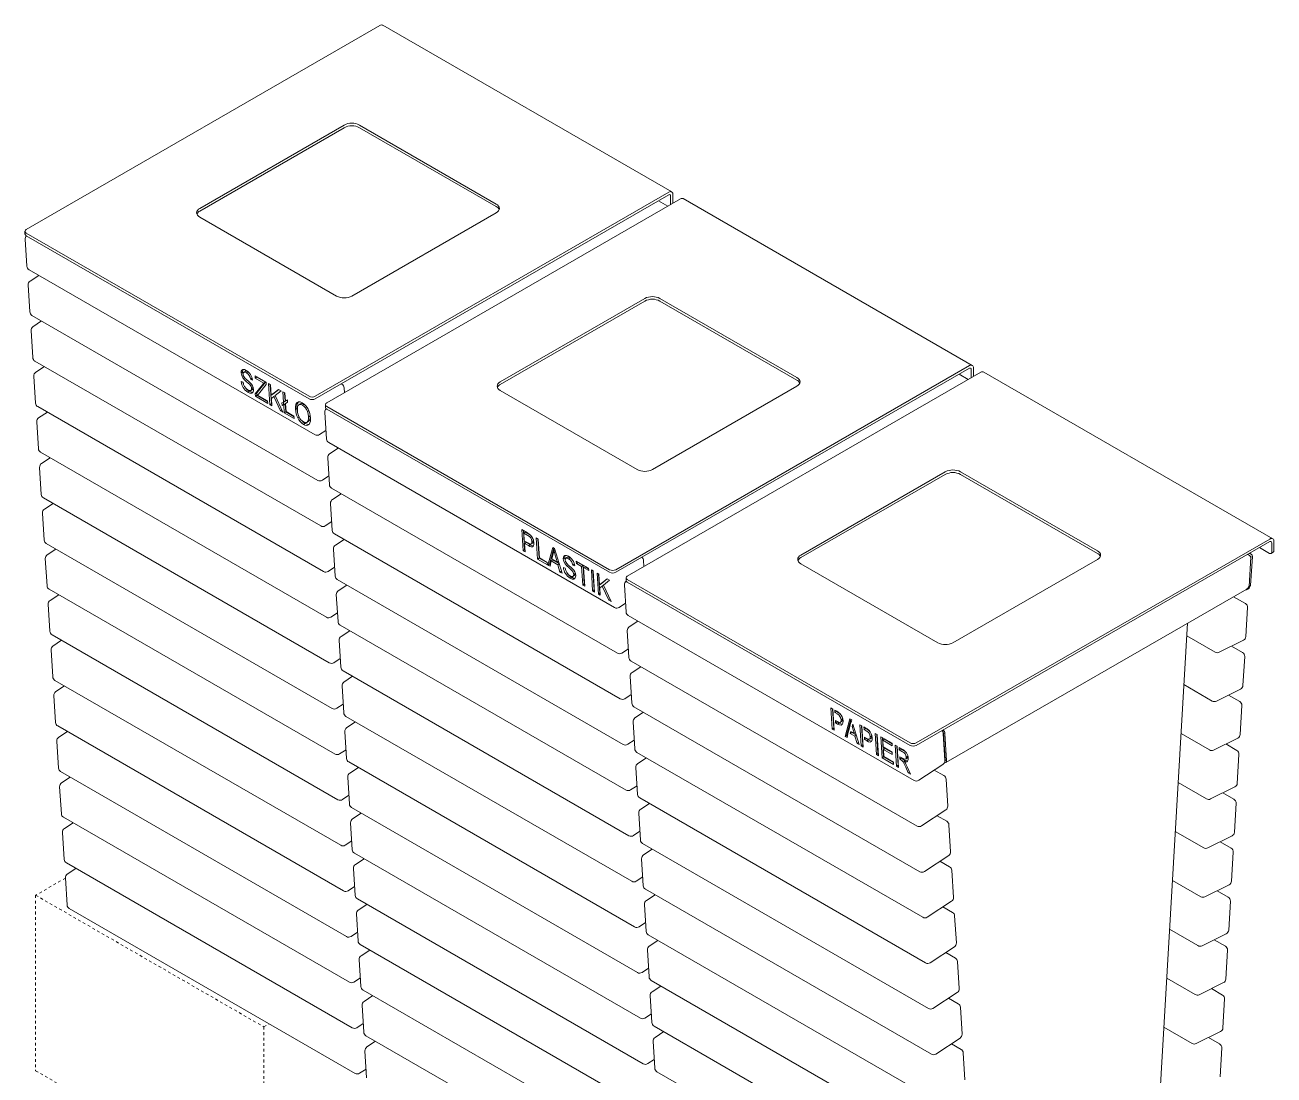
# Model space of a CAD drawing. Header units: inches. Extents: x -12 to 151, y -1 to 123.
# Drawn here: x 105.2 to 150.93, y 34.55 to 73.02 of the extents above; entities that cross this region are included whole.
import ezdxf

# ---------------------------------------------------------------- set-up
doc = ezdxf.new("R2010")
doc.units = ezdxf.units.IN
doc.linetypes.add('HIDDEN', pattern=[1.905, 1.27, -0.635])
doc.layers.add('ZANO_R', color=7, linetype='Continuous', lineweight=0)
doc.layers.add('ZANO_R_przerywana', color=250, linetype='HIDDEN', lineweight=0)

msp = doc.modelspace()

# ---------------------------------------------------------------- linework, layer by layer
at = {"layer": 'ZANO_R'}
for p, q in [((118.1918, 72.99571), (105.24507, 65.52172)), ((128.87593, 66.89977), (118.29808, 73.00623)), ((111.59874, 66.29708), (116.88766, 69.35031)), ((111.59874, 66.20065), (116.88766, 69.25388)), ((117.44439, 69.35031), (122.45495, 66.45778)), ((117.44439, 69.25388), (122.45495, 66.36134)), ((115.82292, 59.41526), (128.76964, 66.88925)), ((115.82292, 59.31883), (128.76964, 66.79281)), ((128.91996, 66.80244), (128.91996, 66.48578)), ((129.19426, 66.64412), (116.24753, 59.17014)), ((128.73209, 66.37732), (128.391, 66.57422)), ((128.83645, 66.75423), (128.83645, 66.43757)), ((139.87838, 60.54819), (129.30054, 66.65465)), ((116.6093, 63.08316), (111.59874, 65.97569)), ((122.45495, 66.13639), (117.16603, 63.08316)), ((105.19895, 65.45744), (105.19895, 65.36101)), ((105.24507, 65.39317), (115.60023, 59.41526)), ((105.20969, 65.16498), (105.27183, 64.17474)), ((105.24507, 65.29673), (115.60023, 59.31883)), ((105.35026, 64.04823), (115.81676, 58.00604)), ((105.70307, 63.84455), (105.38514, 63.63535)), ((105.31455, 63.49394), (105.37668, 62.50369)), ((122.6012, 59.9455), (127.89012, 62.99873)), ((122.6012, 59.84906), (127.89012, 62.90229)), ((128.44685, 62.99873), (133.45741, 60.10619)), ((128.44685, 62.90229), (133.45741, 60.00976)), ((105.45511, 62.37718), (115.92161, 56.335)), ((105.4194, 61.8229), (105.48154, 60.83265)), ((105.80792, 62.17351), (105.49, 61.9643)), ((105.55997, 60.70614), (116.02647, 54.66396)), ((105.91278, 60.50247), (105.59486, 60.29326)), ((126.82538, 53.06368), (139.7721, 60.53766)), ((126.82538, 52.96724), (139.7721, 60.44123)), ((139.83891, 60.40265), (139.83891, 60.08601)), ((139.92242, 60.45086), (139.92242, 60.13415)), ((105.52426, 60.15186), (105.58639, 59.16161)), ((113.16538, 60.30528), (113.10985, 60.26874)), ((113.11189, 59.95861), (113.18356, 59.92691)), ((113.2606, 60.32818), (113.20506, 60.29164)), ((113.3621, 60.30883), (113.30656, 60.27228)), ((113.51065, 60.07782), (113.45512, 60.04128)), ((113.52679, 60.00958), (113.45512, 60.04128)), ((113.62137, 60.16801), (114.02807, 59.93323)), ((113.62705, 60.07759), (113.62137, 60.16801)), ((113.68258, 60.11413), (113.62705, 60.07759)), ((113.94859, 59.89196), (113.62705, 60.07759)), ((113.68258, 60.11413), (113.68138, 60.13337)), ((114.00413, 59.92851), (113.68258, 60.11413)), ((114.00413, 59.92851), (113.94859, 59.89196)), ((114.02807, 59.93323), (114.03375, 59.8428)), ((140.19692, 60.29241), (127.25019, 52.82827)), ((139.73445, 60.02579), (139.39346, 60.22264)), ((150.88095, 54.19642), (140.3031, 60.30288)), ((113.41654, 59.59958), (113.361, 59.56303)), ((113.46972, 59.63057), (113.52526, 59.66712)), ((113.54942, 59.73772), (113.49388, 59.70117)), ((113.54942, 59.73772), (113.54808, 59.746)), ((113.62785, 59.50944), (113.89408, 59.83462)), ((113.68339, 59.54599), (113.62785, 59.50944)), ((113.63377, 59.41525), (113.62785, 59.50944)), ((113.6893, 59.4518), (113.63377, 59.41525)), ((113.68339, 59.54599), (113.94962, 59.87117)), ((113.6893, 59.4518), (113.68339, 59.54599)), ((114.08119, 59.22557), (113.6893, 59.4518)), ((113.74273, 59.492), (113.71098, 59.45782)), ((113.71098, 59.45782), (114.07998, 59.2448)), ((114.03375, 59.8428), (113.74273, 59.492)), ((114.11845, 59.88105), (114.19075, 59.83932)), ((114.167, 59.10742), (114.11845, 59.88105)), ((114.22253, 59.14397), (114.17846, 59.84641)), ((114.19075, 59.83932), (114.21494, 59.45391)), ((114.21494, 59.45391), (114.48589, 59.66893)), ((114.27047, 59.49046), (114.21494, 59.45391)), ((114.27047, 59.49046), (114.49139, 59.66576)), ((114.57797, 59.61578), (114.35731, 59.44072)), ((114.48589, 59.66893), (114.57797, 59.61578)), ((114.64264, 59.57844), (114.71495, 59.53671)), ((114.66623, 59.20262), (114.64264, 59.57844)), ((114.72176, 59.23916), (114.70265, 59.5438)), ((114.71495, 59.53671), (114.7335, 59.2411)), ((116.80067, 59.85377), (116.77512, 59.86852)), ((116.89076, 59.54147), (116.8791, 59.72725)), ((127.61176, 56.73157), (122.6012, 59.6241)), ((133.45741, 59.7848), (128.16849, 56.73157)), ((105.66482, 59.0351), (116.13133, 52.99292)), ((114.08566, 59.15438), (113.63377, 59.41525)), ((114.07998, 59.2448), (114.08566, 59.15438)), ((114.22253, 59.14397), (114.167, 59.10742)), ((114.2393, 59.06569), (114.167, 59.10742)), ((114.31271, 59.40534), (114.22247, 59.33382)), ((114.22247, 59.33382), (114.2393, 59.06569)), ((114.23483, 59.13687), (114.22253, 59.14397)), ((114.35945, 59.43609), (114.31271, 59.40534)), ((114.55393, 58.88405), (114.31271, 59.40534)), ((114.35731, 59.44072), (114.63696, 58.83612)), ((114.60737, 59.16897), (114.66623, 59.20262)), ((114.61333, 59.07383), (114.60737, 59.16897)), ((114.66887, 59.11038), (114.61333, 59.07383)), ((114.6722, 59.10748), (114.61333, 59.07383)), ((114.66887, 59.11038), (114.66319, 59.20088)), ((114.72176, 59.23916), (114.66623, 59.20262)), ((114.72773, 59.14403), (114.66887, 59.11038)), ((114.72773, 59.14403), (114.6722, 59.10748)), ((114.69119, 58.80481), (114.6722, 59.10748)), ((114.74673, 58.84136), (114.72773, 59.14403)), ((114.7335, 59.2411), (114.80918, 59.28425)), ((114.81515, 59.18912), (114.73946, 59.14597)), ((114.795, 59.18251), (114.73946, 59.14597)), ((114.73946, 59.14597), (114.75782, 58.8535)), ((114.81485, 59.19383), (114.795, 59.18251)), ((114.80918, 59.28425), (114.81515, 59.18912)), ((115.28082, 59.13825), (115.22529, 59.1017)), ((115.41368, 59.12448), (115.35814, 59.08793)), ((116.20141, 59.10586), (116.20141, 59.00942)), ((116.24753, 59.04158), (126.60269, 53.06368)), ((106.01764, 58.83142), (105.69971, 58.62222)), ((114.60059, 58.91476), (114.55393, 58.88405)), ((114.63696, 58.83612), (114.55393, 58.88405)), ((114.74673, 58.84136), (114.69119, 58.80481)), ((115.0527, 58.59612), (114.69119, 58.80481)), ((115.04823, 58.6673), (114.74673, 58.84136)), ((114.75782, 58.8535), (115.04703, 58.68654)), ((115.04703, 58.68654), (115.0527, 58.59612)), ((115.15691, 58.96753), (115.10137, 58.93099)), ((115.23701, 58.65694), (115.18849, 58.625)), ((115.58792, 58.89113), (115.53844, 58.85857)), ((115.63517, 58.70279), (115.57964, 58.66624)), ((116.17725, 58.83355), (116.23938, 57.8433)), ((116.24753, 58.94515), (126.60269, 52.96724)), ((105.62911, 58.48082), (105.69125, 57.49057)), ((115.45682, 58.42175), (115.40129, 58.3852)), ((115.5271, 58.464), (115.58264, 58.50055)), ((115.98204, 58.01088), (116.21908, 58.16685)), ((116.31781, 57.71679), (126.78431, 51.67461)), ((105.76968, 57.36406), (116.23618, 51.32187)), ((106.12249, 57.16038), (105.80457, 56.95118)), ((116.2821, 57.16251), (116.34424, 56.17226)), ((116.67062, 57.51312), (116.3527, 57.30391)), ((105.73397, 56.80977), (105.79611, 55.81953)), ((116.0869, 56.33983), (116.32394, 56.49581)), ((133.60381, 53.50424), (138.89273, 56.55345)), ((133.60386, 53.6007), (138.89278, 56.64991)), ((139.44946, 56.55323), (144.46001, 53.6607)), ((139.44951, 56.6497), (144.46007, 53.75716)), ((116.42267, 56.04575), (126.88917, 50.00356)), ((116.77548, 55.84207), (116.45756, 55.63287)), ((105.87454, 55.69301), (116.34104, 49.65083)), ((106.22735, 55.48934), (105.90942, 55.28013)), ((116.38696, 55.49146), (116.4491, 54.50122)), ((105.83882, 55.13873), (105.90096, 54.14848)), ((116.19176, 54.66879), (116.42879, 54.82477)), ((123.38456, 54.53184), (123.59893, 54.40809)), ((123.43311, 53.75821), (123.38456, 54.53184)), ((123.48864, 53.79476), (123.44457, 54.4972)), ((123.51808, 54.43622), (123.46254, 54.39968)), ((123.66805, 54.34965), (123.51808, 54.43622)), ((105.97939, 54.02197), (116.44589, 47.97979)), ((116.52753, 54.3747), (126.99403, 48.33252)), ((116.88034, 54.17103), (116.56241, 53.96183)), ((123.61251, 54.3131), (123.46254, 54.39968)), ((123.46254, 54.39968), (123.48019, 54.11836)), ((123.48019, 54.11836), (123.63157, 54.03097)), ((123.5414, 54.06448), (123.48586, 54.02793)), ((123.48586, 54.02793), (123.50541, 53.71647)), ((123.63273, 53.94315), (123.48586, 54.02793)), ((123.68827, 53.9797), (123.5414, 54.06448)), ((123.68827, 53.9797), (123.63273, 53.94315)), ((123.73648, 54.00769), (123.79202, 54.04423)), ((123.81594, 54.13128), (123.76041, 54.09473)), ((123.81594, 54.13128), (123.81075, 54.16554)), ((123.91779, 54.22402), (123.99009, 54.18228)), ((123.96634, 53.45039), (123.91779, 54.22402)), ((124.02187, 53.48693), (123.9778, 54.18938)), ((123.99009, 54.18228), (124.03296, 53.49907)), ((137.82799, 46.62534), (150.77471, 54.08948)), ((137.82804, 46.72181), (150.77476, 54.18595)), ((150.84147, 54.05083), (150.84128, 53.70998)), ((150.92498, 54.09897), (150.92479, 53.75813)), ((106.3322, 53.8183), (106.01428, 53.60909)), ((116.49181, 53.82042), (116.55395, 52.83018)), ((123.48864, 53.79476), (123.43311, 53.75821)), ((123.50541, 53.71647), (123.43311, 53.75821)), ((123.50094, 53.78766), (123.48864, 53.79476)), ((124.34592, 53.23125), (124.51965, 53.87657)), ((124.40146, 53.2678), (124.5592, 53.85374)), ((124.53686, 53.64785), (124.48546, 53.46056)), ((124.51965, 53.87657), (124.59012, 53.83589)), ((124.60026, 53.80214), (124.56001, 53.77565)), ((124.59012, 53.83589), (124.86108, 52.93386)), ((124.68105, 53.34765), (124.60953, 53.5938)), ((125.0573, 53.51809), (125.00176, 53.48155)), ((150.07778, 53.52104), (150.01518, 52.45103)), ((150.07234, 53.64324), (150.03654, 53.66391)), ((150.07778, 53.52104), (150.07036, 53.53393)), ((150.13332, 53.54862), (150.07071, 52.47861)), ((150.07778, 53.52104), (150.13332, 53.54862)), ((150.07796, 53.52142), (150.07819, 53.52536)), ((150.75771, 53.66173), (150.39547, 53.87084)), ((150.81676, 53.65588), (150.90027, 53.70402)), ((105.94368, 53.46769), (106.00582, 52.47744)), ((116.29661, 52.99775), (116.53365, 53.15373)), ((124.02187, 53.48693), (123.96634, 53.45039)), ((124.32785, 53.24169), (123.96634, 53.45039)), ((124.32338, 53.31287), (124.02187, 53.48693)), ((124.03296, 53.49907), (124.32217, 53.33211)), ((124.32217, 53.33211), (124.32785, 53.24169)), ((124.40146, 53.2678), (124.34592, 53.23125)), ((124.42119, 53.1878), (124.34592, 53.23125)), ((124.43543, 53.24819), (124.40146, 53.2678)), ((124.46741, 53.38383), (124.42119, 53.1878)), ((124.52295, 53.42038), (124.46741, 53.38383)), ((124.71059, 53.24345), (124.46741, 53.38383)), ((124.48546, 53.46056), (124.68105, 53.34765)), ((124.75521, 53.2863), (124.52295, 53.42038)), ((124.72758, 53.37827), (124.68105, 53.34765)), ((124.75859, 53.27504), (124.71059, 53.24345)), ((124.78595, 52.97723), (124.71059, 53.24345)), ((124.96208, 53.4952), (124.90654, 53.45865)), ((124.90858, 53.14852), (124.98025, 53.11683)), ((125.1588, 53.49874), (125.10326, 53.4622)), ((125.30735, 53.26773), (125.25181, 53.23119)), ((125.32348, 53.1995), (125.25181, 53.23119)), ((125.38192, 53.37879), (125.83381, 53.11792)), ((125.38759, 53.28837), (125.38192, 53.37879)), ((125.44313, 53.32492), (125.38759, 53.28837)), ((125.57738, 53.1788), (125.38759, 53.28837)), ((125.44313, 53.32492), (125.44192, 53.34415)), ((125.63292, 53.21535), (125.44313, 53.32492)), ((125.63292, 53.21535), (125.57738, 53.1788)), ((125.62025, 52.4956), (125.57738, 53.1788)), ((125.67579, 52.53214), (125.63292, 53.21535)), ((125.70522, 53.17361), (125.64969, 53.13707)), ((125.64969, 53.13707), (125.69256, 52.45386)), ((125.83948, 53.0275), (125.64969, 53.13707)), ((125.83501, 53.09868), (125.70522, 53.17361)), ((125.83381, 53.11792), (125.83948, 53.0275)), ((125.93322, 53.06053), (126.00553, 53.01879)), ((125.98177, 52.2869), (125.93322, 53.06053)), ((127.8602, 53.17996), (127.84666, 53.39582)), ((138.61442, 50.38699), (133.60386, 53.27952)), ((144.46007, 53.43598), (139.17115, 50.38678)), ((116.63238, 52.70366), (127.09888, 46.66148)), ((124.8378, 53.01135), (124.78595, 52.97723)), ((124.86108, 52.93386), (124.78595, 52.97723)), ((125.21323, 52.78949), (125.1577, 52.75294)), ((125.26641, 52.82048), (125.32195, 52.85703)), ((125.34611, 52.92763), (125.29057, 52.89108)), ((125.34611, 52.92763), (125.34478, 52.93592)), ((126.0373, 52.32345), (125.99323, 53.02589)), ((126.00553, 53.01879), (126.05407, 52.24516)), ((126.14109, 52.94053), (126.21339, 52.89879)), ((126.18964, 52.1669), (126.14109, 52.94053)), ((126.24517, 52.20345), (126.2011, 52.90589)), ((126.21339, 52.89879), (126.23758, 52.51339)), ((126.23758, 52.51339), (126.50854, 52.72841)), ((126.29311, 52.54994), (126.51403, 52.72524)), ((126.60061, 52.67526), (126.37995, 52.50019)), ((126.50854, 52.72841), (126.60061, 52.67526)), ((127.20407, 52.76408), (127.20402, 52.66762)), ((127.25014, 52.60333), (137.60529, 46.62543)), ((127.25019, 52.6998), (137.60535, 46.72189)), ((106.08425, 52.35093), (116.55075, 46.30875)), ((106.43706, 52.14726), (106.11913, 51.93805)), ((116.59667, 52.14938), (116.65881, 51.15913)), ((116.98519, 52.49999), (116.66727, 52.29078)), ((125.67579, 52.53214), (125.62025, 52.4956)), ((125.69256, 52.45386), (125.62025, 52.4956)), ((125.68809, 52.52504), (125.67579, 52.53214)), ((126.0373, 52.32345), (125.98177, 52.2869)), ((126.05407, 52.24516), (125.98177, 52.2869)), ((126.0496, 52.31635), (126.0373, 52.32345)), ((126.24517, 52.20345), (126.18964, 52.1669)), ((126.26194, 52.12516), (126.18964, 52.1669)), ((126.29311, 52.54994), (126.23758, 52.51339)), ((126.33535, 52.46481), (126.24511, 52.3933)), ((126.24511, 52.3933), (126.26194, 52.12516)), ((126.25747, 52.19635), (126.24517, 52.20345)), ((126.38209, 52.49557), (126.33535, 52.46481)), ((126.57657, 51.94353), (126.33535, 52.46481)), ((126.37995, 52.50019), (126.6596, 51.8956)), ((127.1448, 52.50211), (127.20694, 51.51187)), ((138.91126, 45.99568), (149.92805, 52.35554)), ((149.91847, 52.33104), (149.88561, 52.33104)), ((149.91847, 52.35001), (149.91847, 52.33104)), ((150.00558, 52.44072), (150.01518, 52.45103)), ((150.01518, 52.45103), (150.07071, 52.47861)), ((106.04854, 51.79665), (106.11067, 50.8064)), ((126.62323, 51.97424), (126.57657, 51.94353)), ((126.6596, 51.8956), (126.57657, 51.94353)), ((126.9496, 51.67944), (127.18664, 51.83542)), ((149.87888, 51.82034), (149.43992, 52.07375)), ((149.89521, 50.61278), (149.95735, 51.67477)), ((116.40147, 51.32671), (116.6385, 51.48268)), ((127.28537, 51.38535), (137.75187, 45.34317)), ((116.73724, 51.03262), (127.20374, 44.99044)), ((117.09005, 50.82895), (116.77212, 50.61974)), ((127.24966, 50.83107), (127.3118, 49.84082)), ((127.63818, 51.18168), (127.32026, 50.97247)), ((146.32119, 26.51943), (147.75961, 51.10373)), ((106.1891, 50.67989), (116.6556, 44.6377)), ((106.54191, 50.47621), (106.22399, 50.26701)), ((116.70153, 50.47834), (116.76366, 49.48809)), ((147.73269, 50.64361), (148.77069, 50.04438)), ((148.91945, 50.03972), (149.80804, 50.48094)), ((106.15339, 50.1256), (106.21553, 49.13536)), ((127.05446, 50.0084), (127.29149, 50.16438)), ((149.77402, 50.02823), (149.36817, 50.26253)), ((149.79036, 48.82067), (149.85249, 49.88266)), ((116.50632, 49.65566), (116.74336, 49.81164)), ((127.39023, 49.71431), (137.85673, 43.67213)), ((127.74304, 49.51064), (127.42511, 49.30143)), ((106.29396, 49.00884), (116.76046, 42.96666)), ((116.84209, 49.36158), (127.30859, 43.3194)), ((117.1949, 49.1579), (116.87698, 48.9487)), ((127.35451, 49.16003), (127.41665, 48.16978)), ((106.64677, 48.80517), (106.32885, 48.59597)), ((116.80638, 48.8073), (116.86852, 47.81705)), ((127.15931, 48.33736), (127.39635, 48.49333)), ((147.62784, 48.8515), (148.66583, 48.25227)), ((148.81459, 48.24761), (149.70319, 48.68883)), ((106.25825, 48.45456), (106.32038, 47.46431)), ((116.61118, 47.98462), (116.84821, 48.1406)), ((127.49508, 48.04327), (137.96158, 42.00109)), ((149.66917, 48.23613), (149.26332, 48.47042)), ((149.6855, 47.02857), (149.74764, 48.09056)), ((116.94695, 47.69054), (127.41345, 41.64835)), ((127.84789, 47.8396), (127.52997, 47.63039)), ((134.77407, 47.95682), (134.70177, 47.99856)), ((134.70177, 47.99856), (134.75032, 47.22493)), ((134.76177, 47.96392), (134.80585, 47.26147)), ((134.82262, 47.18319), (134.77407, 47.95682)), ((134.91614, 47.87481), (134.84366, 47.91664)), ((134.84366, 47.91664), (134.84934, 47.82622)), ((134.90488, 47.86277), (134.84934, 47.82622)), ((134.84934, 47.82622), (134.92972, 47.77982)), ((134.90367, 47.882), (134.90488, 47.86277)), ((134.90488, 47.86277), (134.98526, 47.81636)), ((135.13315, 47.59799), (135.07762, 47.56144)), ((135.12806, 47.62816), (135.13315, 47.59799)), ((135.39401, 47.59894), (135.22028, 46.95362)), ((135.43356, 47.5761), (135.27582, 46.99017)), ((135.46448, 47.55826), (135.39401, 47.59894)), ((135.44093, 47.47152), (135.46448, 47.55826)), ((106.39881, 47.3378), (116.86531, 41.29562)), ((106.75163, 47.13413), (106.4337, 46.92492)), ((116.91124, 47.13625), (116.97337, 46.14601)), ((117.29976, 47.48686), (116.98183, 47.27766)), ((127.45937, 47.48899), (127.52151, 46.49874)), ((134.80585, 47.26147), (134.75032, 47.22493)), ((134.75032, 47.22493), (134.82262, 47.18319)), ((134.80585, 47.26147), (134.81815, 47.25437)), ((134.94878, 47.49768), (134.86699, 47.5449)), ((134.86699, 47.5449), (134.87266, 47.45447)), ((134.9282, 47.49102), (134.87266, 47.45447)), ((134.87266, 47.45447), (134.94994, 47.40987)), ((134.92699, 47.51026), (134.9282, 47.49102)), ((134.9282, 47.49102), (135.00548, 47.44641)), ((135.00548, 47.44641), (134.94994, 47.40987)), ((135.05369, 47.4744), (135.10922, 47.51095)), ((135.29555, 46.91017), (135.34177, 47.1062)), ((135.34177, 47.1062), (135.36222, 47.18154)), ((135.35982, 47.18293), (135.41122, 47.37022)), ((135.36222, 47.18154), (135.35982, 47.18293)), ((135.43531, 47.13935), (135.41486, 47.064)), ((135.4704, 47.10055), (135.41486, 47.064)), ((135.45112, 47.50904), (135.43437, 47.49802)), ((135.5554, 47.07002), (135.43531, 47.13935)), ((135.47475, 47.11658), (135.4704, 47.10055)), ((135.4704, 47.10055), (135.62957, 47.00866)), ((135.50889, 47.4104), (135.48359, 47.31719)), ((135.52809, 47.34648), (135.48359, 47.31719)), ((135.48359, 47.31719), (135.48389, 47.31617)), ((135.48389, 47.31617), (135.5554, 47.07002)), ((135.73544, 46.65623), (135.50889, 47.4104)), ((135.60194, 47.10064), (135.5554, 47.07002)), ((135.84053, 47.34116), (135.76823, 47.3829)), ((135.76823, 47.3829), (135.81678, 46.60927)), ((135.82824, 47.34826), (135.87231, 46.64582)), ((135.88908, 46.56753), (135.84053, 47.34116)), ((135.9826, 47.25915), (135.91013, 47.30099)), ((135.91013, 47.30099), (135.9158, 47.21056)), ((135.97134, 47.24711), (135.9158, 47.21056)), ((135.9158, 47.21056), (135.99618, 47.16416)), ((135.97013, 47.26635), (135.97134, 47.24711)), ((135.97134, 47.24711), (136.05172, 47.20071)), ((106.3631, 46.78352), (106.42524, 45.79327)), ((127.26417, 46.66631), (127.5012, 46.82229)), ((135.27582, 46.99017), (135.22028, 46.95362)), ((135.22028, 46.95362), (135.29555, 46.91017)), ((135.27582, 46.99017), (135.30979, 46.97056)), ((135.41486, 47.064), (135.58494, 46.96582)), ((135.63295, 46.99741), (135.58494, 46.96582)), ((135.58494, 46.96582), (135.66031, 46.6996)), ((135.71216, 46.73372), (135.66031, 46.6996)), ((135.66031, 46.6996), (135.73544, 46.65623)), ((135.87231, 46.64582), (135.81678, 46.60927)), ((135.87231, 46.64582), (135.88461, 46.63872)), ((136.01524, 46.88203), (135.93345, 46.92924)), ((135.93345, 46.92924), (135.93913, 46.83882)), ((135.99466, 46.87537), (135.93913, 46.83882)), ((135.93913, 46.83882), (136.0164, 46.79421)), ((135.99346, 46.8946), (135.99466, 46.87537)), ((135.99466, 46.87537), (136.07194, 46.83076)), ((136.07194, 46.83076), (136.0164, 46.79421)), ((136.12015, 46.85875), (136.17569, 46.89529)), ((136.19961, 46.98234), (136.14408, 46.94579)), ((136.19452, 47.01251), (136.19961, 46.98234)), ((136.39184, 47.0229), (136.31954, 47.06464)), ((136.31954, 47.06464), (136.36808, 46.29101)), ((136.37954, 47.03), (136.42362, 46.32756)), ((136.44038, 46.24927), (136.39184, 47.0229)), ((136.94315, 46.70464), (136.52741, 46.94464)), ((136.52741, 46.94464), (136.57595, 46.17101)), ((136.58741, 46.91), (136.63149, 46.20755)), ((136.66092, 46.84902), (136.60538, 46.81248)), ((136.62051, 46.57134), (136.60538, 46.81248)), ((136.60538, 46.81248), (136.94882, 46.61421)), ((136.66092, 46.84902), (136.94435, 46.6854)), ((136.94882, 46.61421), (136.94315, 46.70464)), ((138.87635, 46.07414), (138.81421, 47.06438)), ((138.82036, 47.09063), (138.87603, 47.05849)), ((138.82036, 47.09063), (138.88288, 46.09418)), ((138.87603, 47.05849), (138.93855, 46.06204)), ((147.52298, 47.05939), (148.56098, 46.46017)), ((148.70974, 46.45551), (149.59833, 46.89673)), ((149.56431, 46.44402), (149.15846, 46.67831)), ((116.71603, 46.31358), (116.95307, 46.46956)), ((127.59994, 46.37223), (138.06644, 40.33005)), ((135.81678, 46.60927), (135.88908, 46.56753)), ((136.42362, 46.32756), (136.36808, 46.29101)), ((136.36808, 46.29101), (136.44038, 46.24927)), ((136.42362, 46.32756), (136.43592, 46.32046)), ((136.63149, 46.20755), (136.57595, 46.17101)), ((136.94588, 46.38352), (136.62051, 46.57134)), ((136.68173, 46.51747), (136.62619, 46.48092)), ((136.64258, 46.21969), (136.62619, 46.48092)), ((136.62619, 46.48092), (136.95155, 46.29309)), ((136.63149, 46.20755), (136.99626, 45.99698)), ((136.99505, 46.01621), (136.64258, 46.21969)), ((136.68173, 46.51747), (136.94708, 46.36428)), ((136.95155, 46.29309), (136.94588, 46.38352)), ((137.13294, 46.59507), (137.06064, 46.63681)), ((137.06064, 46.63681), (137.10918, 45.86318)), ((137.12064, 46.60217), (137.16472, 45.89973)), ((137.18149, 45.82144), (137.13294, 46.59507)), ((137.31624, 46.48926), (137.20253, 46.5549)), ((137.20253, 46.5549), (137.20821, 46.46447)), ((137.26374, 46.50102), (137.20821, 46.46447)), ((137.20821, 46.46447), (137.327, 46.3959)), ((137.32398, 46.15556), (137.22397, 46.2133)), ((137.22397, 46.2133), (137.22964, 46.12287)), ((137.26254, 46.52026), (137.26374, 46.50102)), ((137.26374, 46.50102), (137.38253, 46.43244)), ((137.51821, 46.23535), (137.46267, 46.1988)), ((138.85939, 46.34439), (138.86691, 46.34872)), ((149.58064, 45.23646), (149.64278, 46.29845)), ((117.0518, 46.01949), (127.5183, 39.97731)), ((117.40461, 45.81582), (117.08669, 45.60661)), ((127.56423, 45.81794), (127.62636, 44.8277)), ((127.95275, 46.16855), (127.63482, 45.95935)), ((136.57595, 46.17101), (137.00073, 45.92579)), ((137.00073, 45.92579), (136.99505, 46.01621)), ((137.16472, 45.89973), (137.10918, 45.86318)), ((137.10918, 45.86318), (137.18149, 45.82144)), ((137.16472, 45.89973), (137.17702, 45.89263)), ((137.28518, 46.15942), (137.22964, 46.12287)), ((137.22964, 46.12287), (137.25226, 46.10981)), ((137.28397, 46.17866), (137.28518, 46.15942)), ((137.28518, 46.15942), (137.3078, 46.14636)), ((137.44122, 46.07418), (137.38568, 46.03763)), ((137.43878, 46.12769), (137.49431, 46.16424)), ((137.44238, 45.8303), (137.53311, 45.61845)), ((137.6153, 45.57101), (137.50021, 45.84125)), ((137.91716, 45.348), (138.80575, 45.93273)), ((138.88288, 46.09418), (138.93855, 46.06204)), ((106.50367, 45.66676), (116.97017, 39.62458)), ((106.85648, 45.46309), (106.53856, 45.25388)), ((117.01609, 45.46521), (117.07823, 44.47496)), ((137.58153, 45.65031), (137.53311, 45.61845)), ((137.53311, 45.61845), (137.6153, 45.57101)), ((138.84064, 45.51985), (138.48783, 45.72353)), ((138.98121, 44.40309), (138.91907, 45.39334)), ((106.46796, 45.11248), (106.5301, 44.12223)), ((127.36902, 44.99527), (127.60606, 45.15125)), ((147.41812, 45.26729), (148.45612, 44.66806)), ((148.60488, 44.6634), (149.49348, 45.10462)), ((149.45945, 44.65192), (149.0536, 44.88621)), ((116.82089, 44.64254), (117.05793, 44.79852)), ((127.70479, 44.70118), (138.17129, 38.659)), ((128.0576, 44.49751), (127.73968, 44.28831)), ((149.47579, 43.44436), (149.53793, 44.50634)), ((106.60853, 43.99572), (117.07503, 37.95354)), ((117.15666, 44.34845), (127.62316, 38.30627)), ((117.50947, 44.14478), (117.19155, 43.93557)), ((127.66908, 44.1469), (127.73122, 43.15666)), ((138.02201, 43.67696), (138.91061, 44.26169)), ((138.94549, 43.84881), (138.59268, 44.05248)), ((106.57281, 43.44144), (106.63495, 42.45119)), ((106.96134, 43.79204), (106.64341, 43.58284)), ((117.12095, 43.79417), (117.18308, 42.80392)), ((127.47388, 43.32423), (127.71092, 43.48021)), ((139.08606, 42.73205), (139.02393, 43.7223)), ((147.31327, 43.47518), (148.35127, 42.87596)), ((116.92575, 42.97149), (117.16278, 43.12747)), ((127.80965, 43.03014), (138.27615, 36.98796)), ((148.50003, 42.87129), (149.38862, 43.31252)), ((149.3546, 42.85981), (148.94875, 43.0941)), ((117.26152, 42.67741), (127.72802, 36.63523)), ((128.16246, 42.82647), (127.84454, 42.61726)), ((138.12687, 42.00592), (139.01546, 42.59065)), ((149.37093, 41.65225), (149.43307, 42.71424)), ((106.71338, 42.32468), (117.17988, 36.28249)), ((107.06619, 42.121), (106.74827, 41.9118)), ((117.2258, 42.12313), (117.28794, 41.13288)), ((117.61433, 42.47374), (117.2964, 42.26453)), ((127.77394, 42.47586), (127.83607, 41.48561)), ((139.05035, 42.17777), (138.69754, 42.38144)), ((106.67767, 41.77039), (106.73981, 40.78015)), ((127.57873, 41.65319), (127.81577, 41.80916)), ((139.19092, 41.06101), (139.12878, 42.05126)), ((147.20841, 41.68307), (148.24641, 41.08385)), ((117.0306, 41.30045), (117.26764, 41.45643)), ((127.9145, 41.3591), (138.381, 35.31692)), ((128.26732, 41.15543), (127.94939, 40.94622)), ((148.39517, 41.07919), (149.28377, 41.52041)), ((149.24974, 41.0677), (148.84389, 41.302)), ((117.36637, 41.00637), (127.83287, 34.96418)), ((117.71918, 40.80269), (117.40126, 40.59349)), ((127.87879, 40.80482), (127.94093, 39.81457)), ((138.23172, 40.33488), (139.12032, 40.91961)), ((139.15521, 40.50673), (138.8024, 40.7104)), ((149.26608, 39.86014), (149.32821, 40.92213)), ((106.81824, 40.65363), (117.28474, 34.61145)), ((117.33066, 40.45208), (117.3928, 39.46184)), ((139.29577, 39.38997), (139.23364, 40.38021)), ((117.13546, 39.62941), (117.37249, 39.78539)), ((127.68359, 39.98214), (127.92063, 40.13812)), ((147.10356, 39.89097), (148.14156, 39.29174)), ((117.47123, 39.33532), (127.93773, 33.29314)), ((128.01936, 39.68806), (138.48586, 33.64588)), ((128.37217, 39.48438), (128.05425, 39.27518)), ((148.29031, 39.28708), (149.17891, 39.7283)), ((149.14489, 39.2756), (148.73904, 39.50989)), ((117.82404, 39.13165), (117.50611, 38.92245)), ((127.98365, 39.13378), (128.04578, 38.14353)), ((138.33658, 38.66384), (139.22517, 39.24856)), ((139.26006, 38.83568), (138.90725, 39.03936)), ((149.16122, 38.06804), (149.22336, 39.13003)), ((117.43551, 38.78104), (117.49765, 37.79079)), ((127.78845, 38.3111), (128.02548, 38.46708)), ((139.40063, 37.71892), (139.33849, 38.70917)), ((117.24031, 37.95837), (117.47735, 38.11435)), ((128.12422, 38.01702), (138.59072, 31.97483)), ((146.9987, 38.09886), (148.0367, 37.49964)), ((117.57608, 37.66428), (128.04258, 31.6221)), ((128.47703, 37.81334), (128.1591, 37.60414)), ((138.44143, 36.99279), (139.33003, 37.57752)), ((148.18546, 37.49498), (149.07405, 37.9362)), ((149.04003, 37.48349), (148.63418, 37.71778)), ((117.54037, 37.11), (117.60251, 36.11975)), ((117.92889, 37.46061), (117.61097, 37.2514)), ((128.0885, 37.46273), (128.15064, 36.47249)), ((139.36492, 37.16464), (139.01211, 37.36832)), ((149.05637, 36.27593), (149.1185, 37.33792)), ((127.8933, 36.64006), (128.13034, 36.79604)), ((139.50548, 36.04788), (139.44335, 37.03813)), ((117.34517, 36.28733), (117.5822, 36.4433)), ((128.22907, 36.34597), (138.69557, 30.30379)), ((128.58188, 36.1423), (128.26396, 35.93309)), ((146.89385, 36.30676), (147.93185, 35.70753)), ((148.0806, 35.70287), (148.9692, 36.14409)), ((117.68094, 35.99324), (128.14744, 29.95106)), ((118.03375, 35.78957), (117.71582, 35.58036)), ((128.19336, 35.79169), (128.2555, 34.80144)), ((138.54629, 35.32175), (139.43489, 35.90648)), ((139.46977, 35.4936), (139.11696, 35.69727)), ((148.93518, 35.69139), (148.52933, 35.92568)), ((117.64523, 35.43896), (117.70736, 34.44871)), ((139.61034, 34.37684), (139.5482, 35.36709)), ((148.95151, 34.48382), (149.01365, 35.54581)), ((117.45002, 34.61628), (117.68706, 34.77226)), ((127.99816, 34.96902), (128.23519, 35.125)), ((128.33393, 34.67493), (138.80043, 28.63275))]:
    msp.add_line(p, q, dxfattribs=at)
at = {"layer": 'ZANO_R', "flags": 128}
for points in [[(122.45495, 66.45778), (122.50391, 66.42334), (122.54028, 66.38405), (122.56269, 66.34142), (122.57025, 66.29708), (122.56269, 66.25275), (122.54029, 66.21011), (122.50391, 66.17082), (122.45495, 66.13639)], [(111.59874, 65.97569), (111.54978, 66.01013), (111.5134, 66.04942), (111.491, 66.09205), (111.48344, 66.13639), (111.491, 66.18072), (111.5134, 66.22335), (111.54978, 66.26264), (111.59874, 66.29708)], [(113.10985, 60.26874), (113.11316, 60.3287), (113.13408, 60.37306), (113.17144, 60.39642), (113.23099, 60.39393), (113.29849, 60.36409)], [(113.16538, 60.30528), (113.1687, 60.36525), (113.18317, 60.39593)], [(113.18085, 60.22694), (113.17998, 60.22885), (113.16538, 60.30528)], [(113.193, 59.87907), (113.18506, 59.89838), (113.17954, 59.92869)], [(113.30656, 60.27228), (113.25306, 60.29576), (113.20787, 60.29333), (113.18677, 60.26753), (113.18227, 60.22511)], [(113.18227, 60.22511), (113.19132, 60.17503), (113.20993, 60.1335)], [(113.3621, 60.30883), (113.3086, 60.3323), (113.26341, 60.32988), (113.2613, 60.3273)], [(113.49388, 59.70117), (113.48827, 59.73607), (113.47453, 59.77324), (113.45314, 59.80929), (113.42679, 59.84139), (113.36933, 59.89637), (113.31086, 59.94783)], [(113.32373, 60.01817), (113.39338, 59.95893), (113.44711, 59.90851)], [(113.94962, 59.87117), (113.97909, 59.90467), (114.00413, 59.92851)], [(122.6012, 59.6241), (122.55224, 59.65854), (122.51586, 59.69783), (122.49346, 59.74046), (122.48589, 59.7848), (122.49346, 59.82914), (122.51586, 59.87177), (122.55224, 59.91106), (122.6012, 59.9455)], [(133.45741, 60.10619), (133.50637, 60.07176), (133.54274, 60.03247), (133.56515, 59.98983), (133.57271, 59.9455), (133.56515, 59.90116), (133.54274, 59.85853), (133.50637, 59.81924), (133.45741, 59.7848)], [(113.56603, 59.66178), (113.56157, 59.59807), (113.53829, 59.55126), (113.49804, 59.52642), (113.43359, 59.53042), (113.361, 59.56303)], [(113.36154, 59.64987), (113.41852, 59.62531), (113.46644, 59.62857), (113.48912, 59.65589), (113.49388, 59.70117)], [(113.5444, 59.56354), (113.48913, 59.56696), (113.41654, 59.59958)], [(113.52447, 59.66811), (113.54465, 59.69244), (113.54942, 59.73772)], [(113.89408, 59.83462), (113.92356, 59.86812), (113.94859, 59.89196)], [(115.10137, 58.93099), (115.10139, 59.03356), (115.11909, 59.12275), (115.16148, 59.18687), (115.21291, 59.21223), (115.27814, 59.20997), (115.35191, 59.17868)], [(115.35814, 59.08793), (115.30949, 59.1097), (115.26509, 59.11527), (115.22842, 59.10367), (115.20094, 59.07764), (115.18, 59.02451), (115.17255, 58.9593), (115.17375, 58.88799)], [(115.41368, 59.12448), (115.36503, 59.14625), (115.32063, 59.15181), (115.28396, 59.14021), (115.28126, 59.13765)], [(115.18196, 58.82209), (115.17707, 58.83768), (115.15691, 58.96753)], [(115.39505, 58.47595), (115.46449, 58.45027), (115.52118, 58.46042), (115.55928, 58.50069), (115.5789, 58.576), (115.57964, 58.66624)], [(115.57964, 58.66624), (115.56455, 58.77111), (115.53844, 58.85857)], [(115.58151, 58.50204), (115.61482, 58.53724), (115.63444, 58.61255), (115.63517, 58.70279)], [(115.45682, 58.42175), (115.3891, 58.46989), (115.35413, 58.50589)], [(123.59893, 54.40809), (123.66224, 54.36826), (123.71142, 54.32878)], [(123.63157, 54.03097), (123.67178, 54.011), (123.70969, 54.0016), (123.73998, 54.01029), (123.75818, 54.04527), (123.76041, 54.09473)], [(123.83244, 54.05723), (123.83052, 53.98926), (123.81248, 53.93459), (123.77523, 53.90254), (123.73213, 53.90165), (123.68339, 53.91726), (123.63273, 53.94315)], [(123.72714, 54.30928), (123.71589, 54.31947), (123.66805, 54.34965)], [(123.79127, 54.04562), (123.79552, 54.04684), (123.81371, 54.08182), (123.81594, 54.13128)], [(124.56001, 53.77565), (124.54931, 53.70218), (124.53686, 53.64785)], [(124.60953, 53.5938), (124.58066, 53.69596), (124.56001, 53.77565)], [(124.90654, 53.45865), (124.90986, 53.51861), (124.93078, 53.56297), (124.96814, 53.58633), (125.02769, 53.58385), (125.09518, 53.55401)], [(124.96208, 53.4952), (124.9654, 53.55516), (124.97987, 53.58584)], [(125.1588, 53.49874), (125.1053, 53.52222), (125.0601, 53.51979), (125.058, 53.51722)], [(133.60386, 53.27952), (133.5549, 53.31396), (133.51852, 53.35323), (133.49612, 53.39585), (133.48856, 53.44016), (133.49612, 53.48446), (133.51852, 53.52706), (133.5549, 53.56631), (133.60386, 53.6007)], [(144.46007, 53.75716), (144.50903, 53.72273), (144.54541, 53.68345), (144.56781, 53.64084), (144.57537, 53.59653), (144.56781, 53.55223), (144.54541, 53.50963), (144.50903, 53.47038), (144.46007, 53.43598)], [(124.97755, 53.41685), (124.97668, 53.41876), (124.96208, 53.4952)], [(124.9897, 53.06898), (124.98176, 53.08829), (124.97623, 53.1186)], [(125.10326, 53.4622), (125.04976, 53.48567), (125.00456, 53.48325), (124.98347, 53.45744), (124.97896, 53.41503)], [(124.97896, 53.41503), (124.98802, 53.36495), (125.00662, 53.32341)], [(125.29057, 52.89108), (125.28496, 52.92599), (125.27123, 52.96315), (125.24983, 52.9992), (125.22348, 53.03131), (125.16603, 53.08628), (125.10756, 53.13775)], [(125.12043, 53.20809), (125.19008, 53.14884), (125.24381, 53.09843)], [(125.36273, 52.8517), (125.35827, 52.78798), (125.33499, 52.74117), (125.29474, 52.71633), (125.23029, 52.72033), (125.1577, 52.75294)], [(125.15824, 52.83978), (125.21521, 52.81522), (125.26313, 52.81848), (125.28581, 52.84581), (125.29057, 52.89108)], [(125.34109, 52.75345), (125.28582, 52.75687), (125.21323, 52.78949)], [(125.32116, 52.85803), (125.34135, 52.88235), (125.34611, 52.92763)], [(150.01566, 52.45672), (149.97754, 52.39625), (149.92754, 52.35626)], [(135.02863, 47.79549), (134.96588, 47.84425), (134.91614, 47.87481)], [(135.07762, 47.56144), (135.07657, 47.51885), (135.06486, 47.48515), (135.03902, 47.46892), (134.99601, 47.47509), (134.94878, 47.49768)], [(134.98526, 47.81636), (135.02585, 47.79121), (135.04557, 47.7756)], [(135.13315, 47.59799), (135.13211, 47.55539), (135.1204, 47.52169), (135.10751, 47.5136)], [(134.94994, 47.40987), (135.0142, 47.37842), (135.07395, 47.36628), (135.11879, 47.38654), (135.14582, 47.44499), (135.14965, 47.52394)], [(135.00548, 47.44641), (135.06974, 47.41497), (135.12659, 47.40341)], [(135.41122, 47.37022), (135.42644, 47.43991), (135.43437, 47.49802)], [(135.43437, 47.49802), (135.43801, 47.48319), (135.44093, 47.47152)], [(136.09509, 47.17984), (136.03234, 47.2286), (135.9826, 47.25915)], [(136.05172, 47.20071), (136.09231, 47.17556), (136.11203, 47.15995)], [(136.14408, 46.94579), (136.14303, 46.90319), (136.13132, 46.86949), (136.10548, 46.85327), (136.06247, 46.85943), (136.01524, 46.88203)], [(136.0164, 46.79421), (136.08066, 46.76277), (136.14042, 46.75062), (136.18525, 46.77088), (136.21228, 46.82934), (136.21611, 46.90829)], [(136.07194, 46.83076), (136.1362, 46.79931), (136.19305, 46.78776)], [(136.19961, 46.98234), (136.19857, 46.93974), (136.18686, 46.90604), (136.17397, 46.89794)], [(137.46267, 46.1988), (137.45953, 46.15865), (137.44306, 46.13093), (137.41431, 46.12062), (137.37052, 46.1317), (137.32398, 46.15556)], [(137.51821, 46.23535), (137.51507, 46.19519), (137.4986, 46.16748), (137.49351, 46.16566)], [(137.25226, 46.10981), (137.30009, 46.07733), (137.34375, 46.029), (137.37834, 45.97123), (137.44238, 45.8303)], [(137.38568, 46.03763), (137.4348, 46.0237), (137.47832, 46.02547), (137.51129, 46.04661), (137.53213, 46.09421), (137.53494, 46.15754)], [(137.43342, 45.97528), (137.4078, 46.01141), (137.38568, 46.03763)], [(137.50021, 45.84125), (137.46507, 45.91675), (137.43342, 45.97528)], [(137.44122, 46.07418), (137.49034, 46.06025), (137.51775, 46.06136)], [(138.85959, 45.99762), (138.8788, 45.99009), (138.91127, 45.99569), (138.93235, 46.02101), (138.93855, 46.06204)], [(138.87837, 46.07207), (138.88092, 46.07531), (138.88288, 46.09418)]]:
    msp.add_lwpolyline(points, dxfattribs=at)
at = {"layer": 'ZANO_R'}
for centre, radius, start, end in [((118.25407, 72.90878), 0.10693, 65.693817, 125.616687), ((117.16603, 68.81307), 0.60507, 62.609728, 117.390309), ((117.16603, 68.71664), 0.60507, 62.609728, 117.390309), ((128.82832, 66.81731), 0.09284, 350.786195, 129.203054), ((128.79572, 66.76084), 0.04126, 350.786806, 129.203058), ((122.34997, 66.15558), 0.231, 23.81725, 62.968344), ((129.25653, 66.5572), 0.10693, 65.693817, 125.616687), ((111.70373, 65.99488), 0.23101, 117.032575, 156.181385), ((105.26947, 65.45744), 0.06875, 110.782106, 249.216416), ((105.27776, 65.36887), 0.0792, 185.697559, 245.623069), ((105.36685, 65.17485), 0.15747, 133.520744, 183.590526), ((105.42898, 64.1846), 0.15747, 183.590526, 240.002688), ((105.4717, 63.5038), 0.15747, 123.34638, 183.590526), ((116.88766, 63.62039), 0.60507, 242.609577, 297.390472), ((128.16849, 62.46149), 0.60507, 62.609683, 117.390354), ((128.16849, 62.36505), 0.60507, 62.609683, 117.390354), ((105.53384, 62.51356), 0.15747, 183.590526, 240.002688), ((105.57656, 61.83276), 0.15747, 123.34638, 183.590526), ((105.6387, 60.84251), 0.15747, 183.590526, 240.002688), ((113.06955, 59.96589), 0.45932, 5.458293, 60.104055), ((139.83078, 60.46572), 0.09284, 350.786195, 129.203054), ((139.79818, 60.40926), 0.04126, 350.786806, 129.203058), ((105.68142, 60.16172), 0.15747, 123.34638, 183.590526), ((113.58682, 60.3441), 0.48289, 188.978932, 235.146942), ((113.61718, 60.00059), 0.50703, 184.749296, 239.652519), ((113.55235, 59.96814), 0.37109, 186.379022, 239.057141), ((113.66274, 60.46652), 0.56209, 216.333374, 232.906504), ((113.15742, 60.0131), 0.29903, 5.40596, 60.08201), ((113.17639, 59.62601), 0.39128, 5.246044, 46.219992), ((133.35242, 59.804), 0.231, 23.817296, 62.968298), ((140.25909, 60.20551), 0.10685, 65.677929, 125.581901), ((113.60692, 59.95791), 0.40577, 215.120926, 242.01949), ((116.72194, 59.71739), 0.15747, 3.590526, 60.002688), ((122.70618, 59.6433), 0.231, 117.031801, 156.182158), ((105.74355, 59.17147), 0.15747, 183.590526, 240.002688), ((115.46122, 59.02986), 0.31062, 144.594754, 191.574832), ((114.96023, 58.6082), 0.692, 1.154938, 55.527677), ((115.11415, 58.71058), 0.44936, 19.228204, 57.112913), ((115.71157, 59.63015), 0.24203, 242.609508, 297.390738), ((115.71157, 59.53372), 0.24203, 242.609508, 297.390738), ((116.28022, 59.01729), 0.0792, 185.696891, 245.624308), ((116.27193, 59.10586), 0.06875, 110.783345, 249.216655), ((105.78627, 58.49068), 0.15747, 123.34638, 183.590526), ((115.87584, 58.98609), 0.77643, 184.069452, 207.714099), ((115.68602, 58.89767), 0.51236, 181.082216, 235.395425), ((115.70429, 58.86841), 0.57035, 205.262425, 237.909439), ((115.34665, 58.56655), 0.31045, 324.257837, 10.315736), ((116.3344, 58.84341), 0.15747, 132.679529, 183.590526), ((115.49996, 58.50399), 0.15443, 230.286656, 309.715448), ((115.56257, 58.56621), 0.17903, 233.795922, 283.152607), ((115.89549, 58.14242), 0.15747, 240.002688, 303.34638), ((116.39654, 57.85316), 0.15747, 183.590526, 240.002688), ((105.84841, 57.50043), 0.15747, 183.590526, 240.002688), ((116.43926, 57.17237), 0.15747, 123.34638, 183.590526), ((105.89113, 56.81963), 0.15747, 123.34638, 183.590526), ((127.89012, 57.26881), 0.60507, 242.609688, 297.390336), ((139.17094, 56.11217), 0.60542, 62.604922, 117.351488), ((116.00034, 56.47137), 0.15747, 240.002688, 303.34638), ((139.17089, 56.01571), 0.60542, 62.604995, 117.351391), ((105.95326, 55.82939), 0.15747, 183.590526, 240.002688), ((116.5014, 56.18212), 0.15747, 183.590526, 240.002688), ((116.54412, 55.50133), 0.15747, 123.34638, 183.590526), ((105.99598, 55.14859), 0.15747, 123.34638, 183.590526), ((116.1052, 54.80033), 0.15747, 240.002688, 303.34638), ((116.60625, 54.51108), 0.15747, 183.590526, 240.002688), ((106.05812, 54.15835), 0.15747, 183.590526, 240.002688), ((116.64897, 53.83028), 0.15747, 123.34638, 183.590526), ((123.50428, 54.08053), 0.25652, 3.172439, 65.04519), ((123.81066, 54.14196), 0.20324, 232.973309, 270.900735), ((123.4145, 54.03371), 0.4186, 3.221392, 44.820595), ((150.80075, 54.05748), 0.04126, 350.719288, 129.138725), ((150.83336, 54.11394), 0.09284, 350.720729, 129.137901), ((106.10084, 53.47755), 0.15747, 123.34638, 183.590526), ((124.86624, 53.1558), 0.45932, 5.458354, 60.104017), ((127.6895, 53.38596), 0.15747, 3.590526, 56.147656), ((133.7086, 53.29855), 0.23085, 116.997799, 156.121569), ((144.35504, 53.45492), 0.23101, 23.823252, 62.971567), ((149.82964, 53.33345), 0.31401, 37.673377, 65.600483), ((150.01828, 53.54062), 0.11532, 3.977914, 87.868411), ((150.79032, 53.70175), 0.05162, 230.830149, 9.180593), ((150.86854, 53.75102), 0.0567, 304.027803, 7.208232), ((125.38351, 53.53401), 0.48289, 188.978808, 235.14705), ((125.41387, 53.1905), 0.50703, 184.749303, 239.652527), ((125.34904, 53.15805), 0.37109, 186.3789, 239.057186), ((125.45943, 53.65643), 0.56209, 216.333379, 232.906476), ((124.95412, 53.20302), 0.29902, 5.405629, 60.082352), ((124.97309, 52.81592), 0.39128, 5.245891, 46.220088), ((126.71403, 53.27857), 0.24203, 242.609694, 297.390383), ((116.21005, 53.12929), 0.15747, 240.002688, 303.34638), ((116.71111, 52.84004), 0.15747, 183.590526, 240.002688), ((125.4036, 53.14782), 0.40576, 215.120495, 242.019863), ((126.71403, 53.18214), 0.24203, 242.609694, 297.390383), ((127.30196, 52.51197), 0.15747, 125.229805, 183.590526), ((127.27867, 52.67249), 0.07481, 183.734341, 247.581152), ((127.27453, 52.76403), 0.06869, 110.751776, 249.248039), ((106.16297, 52.4873), 0.15747, 183.590526, 240.002688), ((116.75383, 52.15924), 0.15747, 123.34638, 183.590526), ((149.83661, 52.56781), 0.25052, 289.071344, 339.14216), ((106.20569, 51.80651), 0.15747, 123.34638, 183.590526), ((126.86304, 51.81098), 0.15747, 240.002688, 303.34638), ((149.80015, 51.68397), 0.15747, 356.651456, 60.002688), ((116.31491, 51.45825), 0.15747, 240.002688, 303.34638), ((127.3641, 51.52173), 0.15747, 183.590526, 240.002688), ((106.26783, 50.81626), 0.15747, 183.590526, 240.002688), ((116.81596, 51.16899), 0.15747, 183.590526, 240.002688), ((127.40682, 50.84093), 0.15747, 123.34638, 183.590526), ((116.85868, 50.4882), 0.15747, 123.34638, 183.590526), ((138.89299, 50.92451), 0.60542, 242.604923, 297.3515), ((149.73801, 50.62198), 0.15747, 296.406182, 356.651456), ((106.31055, 50.13547), 0.15747, 123.34638, 183.590526), ((126.9679, 50.13994), 0.15747, 240.002688, 303.34638), ((148.84942, 50.18075), 0.15747, 240.002688, 296.406182), ((149.6953, 49.89186), 0.15747, 356.651456, 60.002688), ((116.41976, 49.78721), 0.15747, 240.002688, 303.34638), ((116.92082, 49.49795), 0.15747, 183.590526, 240.002688), ((127.46895, 49.85069), 0.15747, 183.590526, 240.002688), ((106.37269, 49.14522), 0.15747, 183.590526, 240.002688), ((116.96354, 48.81716), 0.15747, 123.34638, 183.590526), ((127.51167, 49.16989), 0.15747, 123.34638, 183.590526), ((106.4154, 48.46442), 0.15747, 123.34638, 183.590526), ((149.63316, 48.82987), 0.15747, 296.406182, 356.651456), ((127.07275, 48.4689), 0.15747, 240.002688, 303.34638), ((127.57381, 48.17964), 0.15747, 183.590526, 240.002688), ((148.74456, 48.38865), 0.15747, 240.002688, 296.406182), ((149.59044, 48.09975), 0.15747, 356.651456, 60.002688), ((116.52462, 48.11616), 0.15747, 240.002688, 303.34638), ((117.02567, 47.82691), 0.15747, 183.590526, 240.002688), ((127.61653, 47.49885), 0.15747, 123.34638, 183.590526), ((134.81834, 47.54511), 0.25979, 3.604594, 64.61299), ((134.73306, 47.50102), 0.41722, 3.149103, 44.892776), ((106.47754, 47.47418), 0.15747, 183.590526, 240.002688), ((117.06839, 47.14611), 0.15747, 123.34638, 183.590526), ((135.8848, 46.92946), 0.25979, 3.604594, 64.61299), ((135.79952, 46.88537), 0.41722, 3.149103, 44.892776), ((138.65706, 47.05452), 0.15747, 3.590526, 45.540081), ((138.71609, 47.08299), 0.10454, 4.191137, 56.746569), ((138.65838, 47.04637), 0.21798, 3.186939, 43.226419), ((106.52026, 46.79338), 0.15747, 123.34638, 183.590526), ((127.17761, 46.79785), 0.15747, 240.002688, 303.34638), ((137.71678, 46.9369), 0.24217, 242.604737, 297.351883), ((149.5283, 47.03776), 0.15747, 296.406182, 356.651456), ((116.62947, 46.44512), 0.15747, 240.002688, 303.34638), ((127.67866, 46.5086), 0.15747, 183.590526, 240.002688), ((137.13291, 46.13043), 0.40295, 3.857357, 62.936551), ((137.21528, 46.17375), 0.24866, 5.782631, 63.302219), ((137.71672, 46.84044), 0.24217, 242.604901, 297.351226), ((148.63971, 46.59654), 0.15747, 240.002688, 296.406182), ((149.48558, 46.30765), 0.15747, 356.651456, 60.002688), ((106.5824, 45.80313), 0.15747, 183.590526, 240.002688), ((117.13053, 46.15587), 0.15747, 183.590526, 240.002688), ((127.72138, 45.82781), 0.15747, 123.34638, 183.590526), ((137.20056, 45.93341), 0.23842, 29.812704, 63.270518), ((138.71919, 46.06427), 0.15747, 303.34638, 3.590526), ((117.17325, 45.47507), 0.15747, 123.34638, 183.590526), ((137.8306, 45.47955), 0.15747, 240.002688, 303.34638), ((138.76191, 45.38348), 0.15747, 3.590526, 60.002688), ((106.62512, 45.12234), 0.15747, 123.34638, 183.590526), ((127.28246, 45.12681), 0.15747, 240.002688, 303.34638), ((127.78352, 44.83756), 0.15747, 183.590526, 240.002688), ((149.42345, 45.24566), 0.15747, 296.406182, 356.651456), ((116.73433, 44.77408), 0.15747, 240.002688, 303.34638), ((117.23539, 44.48483), 0.15747, 183.590526, 240.002688), ((138.82405, 44.39323), 0.15747, 303.34638, 3.590526), ((148.53485, 44.80444), 0.15747, 240.002688, 296.406182), ((149.38073, 44.51554), 0.15747, 356.651456, 60.002688), ((106.68725, 44.13209), 0.15747, 183.590526, 240.002688), ((117.27811, 43.80403), 0.15747, 123.34638, 183.590526), ((127.82624, 44.15676), 0.15747, 123.34638, 183.590526), ((106.72997, 43.4513), 0.15747, 123.34638, 183.590526), ((137.93545, 43.8085), 0.15747, 240.002688, 303.34638), ((138.86677, 43.71244), 0.15747, 3.590526, 60.002688), ((149.31859, 43.45355), 0.15747, 296.406182, 356.651456), ((127.38732, 43.45577), 0.15747, 240.002688, 303.34638), ((127.88838, 43.16652), 0.15747, 183.590526, 240.002688), ((116.83919, 43.10304), 0.15747, 240.002688, 303.34638), ((117.34024, 42.81378), 0.15747, 183.590526, 240.002688), ((127.93109, 42.48572), 0.15747, 123.34638, 183.590526), ((138.9289, 42.72219), 0.15747, 303.34638, 3.590526), ((148.43, 43.01233), 0.15747, 240.002688, 296.406182), ((149.27587, 42.72344), 0.15747, 356.651456, 60.002688), ((106.79211, 42.46105), 0.15747, 183.590526, 240.002688), ((117.38296, 42.13299), 0.15747, 123.34638, 183.590526), ((138.97162, 42.04139), 0.15747, 3.590526, 60.002688), ((106.83483, 41.78025), 0.15747, 123.34638, 183.590526), ((127.49218, 41.78473), 0.15747, 240.002688, 303.34638), ((138.04031, 42.13746), 0.15747, 240.002688, 303.34638), ((149.21374, 41.66145), 0.15747, 296.406182, 356.651456), ((116.94404, 41.43199), 0.15747, 240.002688, 303.34638), ((127.99323, 41.49547), 0.15747, 183.590526, 240.002688), ((106.89696, 40.79001), 0.15747, 183.590526, 240.002688), ((117.4451, 41.14274), 0.15747, 183.590526, 240.002688), ((128.03595, 40.81468), 0.15747, 123.34638, 183.590526), ((139.03376, 41.05115), 0.15747, 303.34638, 3.590526), ((148.32514, 41.22022), 0.15747, 240.002688, 296.406182), ((149.17102, 40.93133), 0.15747, 356.651456, 60.002688), ((117.48782, 40.46195), 0.15747, 123.34638, 183.590526), ((138.14516, 40.46642), 0.15747, 240.002688, 303.34638), ((139.07648, 40.37035), 0.15747, 3.590526, 60.002688), ((127.59703, 40.11369), 0.15747, 240.002688, 303.34638), ((128.09809, 39.82443), 0.15747, 183.590526, 240.002688), ((149.10888, 39.86934), 0.15747, 296.406182, 356.651456), ((117.0489, 39.76095), 0.15747, 240.002688, 303.34638), ((117.54995, 39.4717), 0.15747, 183.590526, 240.002688), ((139.13862, 39.38011), 0.15747, 303.34638, 3.590526), ((117.59267, 38.7909), 0.15747, 123.34638, 183.590526), ((128.14081, 39.14364), 0.15747, 123.34638, 183.590526), ((148.22028, 39.42812), 0.15747, 240.002688, 296.406182), ((149.06616, 39.13922), 0.15747, 356.651456, 60.002688), ((138.25002, 38.79538), 0.15747, 240.002688, 303.34638), ((139.18134, 38.69931), 0.15747, 3.590526, 60.002688), ((117.15375, 38.08991), 0.15747, 240.002688, 303.34638), ((127.70189, 38.44264), 0.15747, 240.002688, 303.34638), ((128.20294, 38.15339), 0.15747, 183.590526, 240.002688), ((149.00402, 38.07723), 0.15747, 296.406182, 356.651456), ((117.65481, 37.80066), 0.15747, 183.590526, 240.002688), ((128.24566, 37.47259), 0.15747, 123.34638, 183.590526), ((139.24347, 37.70906), 0.15747, 303.34638, 3.590526), ((148.11543, 37.63601), 0.15747, 240.002688, 296.406182), ((117.69753, 37.11986), 0.15747, 123.34638, 183.590526), ((139.28619, 37.02827), 0.15747, 3.590526, 60.002688), ((148.96131, 37.34712), 0.15747, 356.651456, 60.002688), ((127.80674, 36.7716), 0.15747, 240.002688, 303.34638), ((138.35488, 37.12433), 0.15747, 240.002688, 303.34638), ((117.25861, 36.41887), 0.15747, 240.002688, 303.34638), ((128.3078, 36.48235), 0.15747, 183.590526, 240.002688), ((148.89917, 36.28513), 0.15747, 296.406182, 356.651456), ((117.75966, 36.12961), 0.15747, 183.590526, 240.002688), ((128.35052, 35.80155), 0.15747, 123.34638, 183.590526), ((139.34833, 36.03802), 0.15747, 303.34638, 3.590526), ((148.01057, 35.84391), 0.15747, 240.002688, 296.406182), ((148.85645, 35.55501), 0.15747, 356.651456, 60.002688), ((117.80238, 35.44882), 0.15747, 123.34638, 183.590526), ((138.45973, 35.45329), 0.15747, 240.002688, 303.34638), ((139.39105, 35.35723), 0.15747, 3.590526, 60.002688), ((127.9116, 35.10056), 0.15747, 240.002688, 303.34638), ((128.41265, 34.81131), 0.15747, 183.590526, 240.002688), ((117.36346, 34.74783), 0.15747, 240.002688, 303.34638)]:
    msp.add_arc(centre, radius, start, end, dxfattribs=at)
at = {"layer": 'ZANO_R_przerywana', "ltscale": 0.05}
for p, q in [((106.67795, 41.76597), (105.5896, 41.13769)), ((105.5896, 41.13769), (113.94054, 36.3168)), ((105.5896, 41.13769), (105.5896, 34.70879)), ((113.94054, 36.3168), (114.1356, 36.42941)), ((113.94054, 36.3168), (113.94054, 29.8879)), ((105.5896, 34.70879), (113.94054, 29.8879))]:
    msp.add_line(p, q, dxfattribs=at)

doc.saveas('drawing.dxf')
